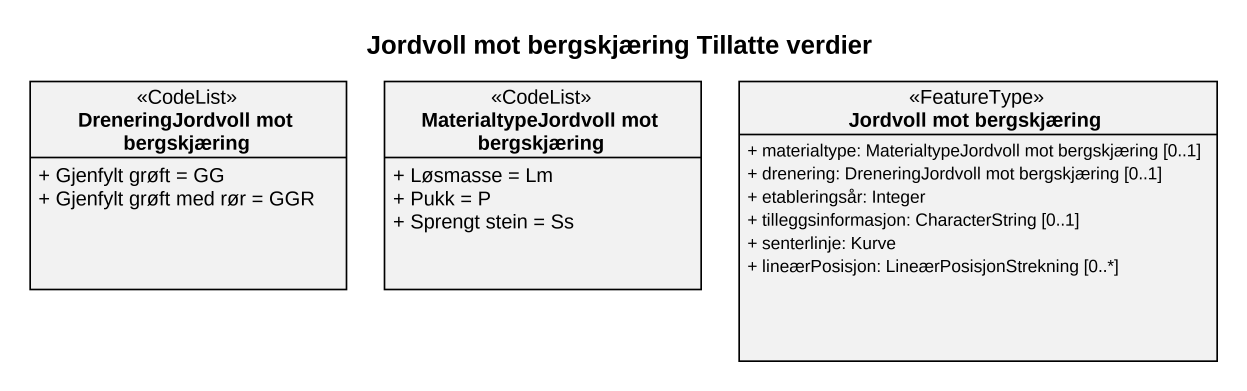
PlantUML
@startuml
title Jordvoll mot bergskjæring Tillatte verdier
hide circle
hide empty members
skinparam classAttributeIconSize 0
class "DreneringJordvoll mot bergskjæring" as DreneringJordvoll_mot <<CodeList>> {
  + Gjenfylt grøft = GG
  + Gjenfylt grøft med rør = GGR
}
class "MaterialtypeJordvoll mot bergskjæring" as MaterialtypeJordvoll_mot <<CodeList>> {
  + Løsmasse = Lm
  + Pukk = P
  + Sprengt stein = Ss
}
class "Jordvoll mot bergskjæring" as Jordvoll_mot_bergskjæring <<FeatureType>> {
  + materialtype: MaterialtypeJordvoll mot bergskjæring [0..1]
  + drenering: DreneringJordvoll mot bergskjæring [0..1]
  + etableringsår: Integer
  + tilleggsinformasjon: CharacterString [0..1]
  + senterlinje: Kurve
  + lineærPosisjon: LineærPosisjonStrekning [0..*]
}
@enduml
